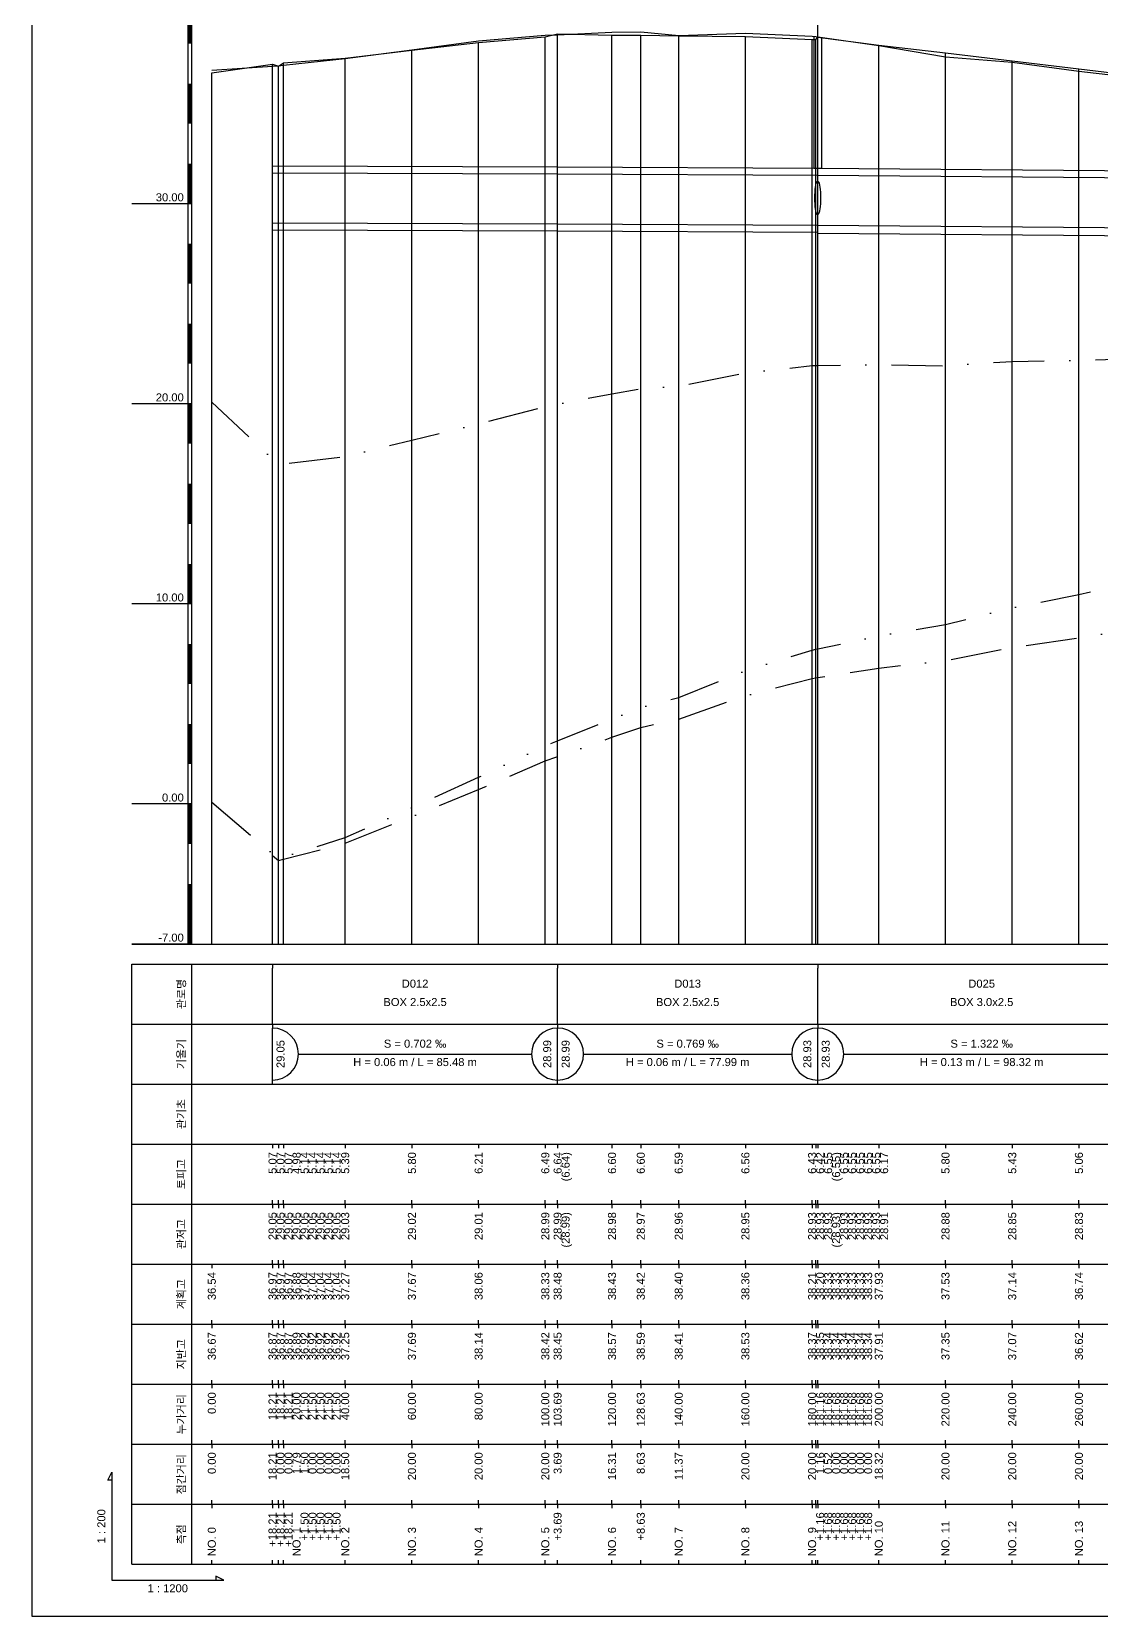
# Model space of a CAD drawing. Header units: millimetres. Extents: x -105495 to 3444, y -108190 to 2013.
# Drawn here: x 2603 to 2870.3, y -25760 to -25364 of the extents above; entities that cross this region are included whole.
import ezdxf
from ezdxf.enums import TextEntityAlignment as Align

# ---------------------------------------------------------------- set-up
doc = ezdxf.new("R2010")
doc.units = ezdxf.units.MM
for name, pattern in [('BORDER', [44.45, 12.7, -6.35, 12.7, -6.35, 0, -6.35]), ('DASHDOT', [25.4, 12.7, -6.35, 0, -6.35]), ('DIVIDE', [31.75, 12.7, -6.35, 0, -6.35, 0, -6.35])]:
    doc.linetypes.add(name, pattern=pattern)
for name, color, linetype in [('KZ_종단_계획선', 1, 'Continuous'), ('KZ_종단_관로', 4, 'Continuous'), ('KZ_종단_깃발', 7, 'Continuous'), ('KZ_종단_도각', 7, 'Continuous'), ('KZ_종단_맨홀', 4, 'Continuous'), ('KZ_종단_수직선', 7, 'Continuous'), ('KZ_종단_암선1', 56, 'DASHDOT'), ('KZ_종단_암선2', 4, 'DIVIDE'), ('KZ_종단_암선3', 6, 'BORDER'), ('KZ_종단_원형관', 4, 'Continuous'), ('KZ_종단_지반선', 3, 'Continuous'), ('KZ_종단_테이블문자', 7, 'Continuous'), ('KZ_종단_테이블선', 7, 'Continuous'), ('KZ_종단_폴대', 7, 'Continuous')]:
    doc.layers.add(name, color=color, linetype=linetype)
doc.styles.get("Standard").update_dxf_attribs({"font": 'arial.ttf'})

msp = doc.modelspace()

# ---------------------------------------------------------------- linework, layer by layer
at = {"layer": 'KZ_종단_계획선'}
msp.add_lwpolyline([(2648, -25374.28), (2663.18, -25372.14), (2663.18, -25372.14), (2663.18, -25372.14), (2664.67, -25372.62), (2665.91, -25371.81), (2665.91, -25371.81), (2665.91, -25371.81), (2665.91, -25371.81), (2665.91, -25371.81), (2681.33, -25370.63), (2698, -25368.64), (2714.67, -25366.68), (2731.33, -25365.34), (2734.41, -25364.59), (2748, -25364.86), (2755.19, -25364.91), (2764.67, -25365.01), (2781.33, -25365.21), (2798, -25365.93), (2798.97, -25365.99), (2799.4, -25365.37), (2799.4, -25365.37), (2799.4, -25365.37), (2799.4, -25365.37), (2799.4, -25365.37), (2799.4, -25365.37), (2814.67, -25367.37), (2831.33, -25369.33), (2848, -25371.31), (2864.67, -25373.3), (2881.33, -25375.28)], dxfattribs=at)
at = {"layer": 'KZ_종단_관로'}
for points in [[(2663.18, -25397.5), (2734.41, -25397.8)], [(2734.41, -25397.8), (2799.4, -25398.1)], [(2799.4, -25398.1), (2881.33, -25398.75)], [(2663.18, -25399.25), (2734.41, -25399.55)], [(2734.41, -25399.55), (2799.4, -25399.85)], [(2799.4, -25399.85), (2881.33, -25400.5)], [(2663.18, -25411.75), (2734.41, -25412.05)], [(2663.18, -25413.5), (2734.41, -25413.8)], [(2734.41, -25412.05), (2799.4, -25412.35)], [(2734.41, -25413.8), (2799.4, -25414.1)], [(2799.4, -25412.35), (2881.33, -25413)], [(2799.4, -25414.35), (2881.33, -25415)]]:
    msp.add_lwpolyline(points, dxfattribs=at)
at = {"layer": 'KZ_종단_깃발'}
msp.add_line((2799.4, -25592), (2799.4, -25324.03), dxfattribs=at)
at = {"layer": 'KZ_종단_도각'}
msp.add_lwpolyline([(2603, -25760), (3444, -25760), (3444, -25166), (2603, -25166)], close=True, dxfattribs=at)
at = {"layer": 'KZ_종단_맨홀'}
msp.add_lwpolyline([(2798.4, -25365.37), (2798.4, -25398.1), (2800.4, -25398.1), (2800.4, -25365.37)], dxfattribs=at)
at = {"layer": 'KZ_종단_수직선'}
for p, q in [((2714.67, -25592), (2714.67, -25366.68)), ((2731.33, -25592), (2731.33, -25365.34)), ((2734.41, -25592), (2734.41, -25364.59)), ((2748, -25592), (2748, -25364.86)), ((2755.19, -25592), (2755.19, -25364.91)), ((2764.67, -25592), (2764.67, -25365.01)), ((2781.33, -25592), (2781.33, -25365.21)), ((2798, -25592), (2798, -25365.93)), ((2798.97, -25592), (2798.97, -25365.99)), ((2799.4, -25592), (2799.4, -25365.37)), ((2799.4, -25592), (2799.4, -25365.37)), ((2799.4, -25592), (2799.4, -25365.37)), ((2799.4, -25592), (2799.4, -25365.37)), ((2799.4, -25592), (2799.4, -25365.37)), ((2799.4, -25592), (2799.4, -25365.37)), ((2681.33, -25592), (2681.33, -25370.63)), ((2698, -25592), (2698, -25368.64)), ((2814.67, -25592), (2814.67, -25367.37)), ((2831.33, -25592), (2831.33, -25369.33)), ((2648, -25592), (2648, -25374.28)), ((2663.17, -25592), (2663.17, -25372.14)), ((2663.17, -25592), (2663.17, -25372.14)), ((2663.17, -25592), (2663.17, -25372.14)), ((2664.67, -25592), (2664.67, -25372.62)), ((2665.92, -25592), (2665.92, -25371.81)), ((2665.92, -25592), (2665.92, -25371.81)), ((2665.92, -25592), (2665.92, -25371.81)), ((2665.92, -25592), (2665.92, -25371.81)), ((2665.92, -25592), (2665.92, -25371.81)), ((2848, -25592), (2848, -25371.31)), ((2864.67, -25592), (2864.67, -25373.3))]:
    msp.add_line(p, q, dxfattribs=at)
at = {"layer": 'KZ_종단_암선1', "flags": 128}
msp.add_lwpolyline([(2648, -25456.59), (2663.17, -25470.75), (2663.17, -25470.75), (2663.17, -25470.75), (2664.67, -25472.13), (2665.92, -25471.99), (2665.92, -25471.99), (2665.92, -25471.99), (2665.92, -25471.99), (2665.92, -25471.99), (2681.33, -25470.17), (2698, -25466.11), (2714.67, -25462.01), (2731.33, -25457.67), (2734.41, -25457.08), (2748, -25454.48), (2755.19, -25453.19), (2764.67, -25452.57), (2781.33, -25449.31), (2798, -25447.47), (2798.97, -25447.43), (2799.4, -25447.42), (2799.4, -25447.42), (2799.4, -25447.42), (2799.4, -25447.42), (2799.4, -25447.42), (2799.4, -25447.42), (2814.67, -25447.21), (2831.33, -25447.51), (2848, -25446.4), (2864.67, -25446.14), (2881.33, -25445.56), (2898, -25444.27), (2914.67, -25442.99), (2931.33, -25441.65), (2948, -25440.57), (2964.67, -25439.68), (2981.33, -25438.67), (2998, -25438.2), (3014.67, -25437.47), (3031.33, -25436.61), (3048, -25436.38), (3064.67, -25437.27), (3066.33, -25437.7), (3081.33, -25441.59), (3083, -25442.02), (3098, -25445.92), (3100.14, -25446.49), (3100.14, -25446.49), (3100.14, -25446.49), (3100.14, -25446.49), (3100.14, -25446.49), (3100.32, -25446.54), (3108.47, -25448.68), (3114.67, -25450.3), (3131.33, -25454.86), (3148, -25458.64), (3164.67, -25461.97), (3181.33, -25464.4), (3198, -25465.77), (3214.67, -25465.92), (3223.41, -25465.93), (3223.55, -25465.93), (3231.33, -25465.96), (3248, -25466.07), (3264.67, -25466.13), (3271.69, -25466.42), (3281.33, -25466.82), (3298, -25468.26), (3314.67, -25465.62), (3331.33, -25466.67), (3348, -25466.59), (3364.67, -25463.71), (3369.28, -25463.08), (3381.33, -25461.46), (3398, -25461.58)], dxfattribs=at)
at = {"layer": 'KZ_종단_암선2', "flags": 128}
msp.add_lwpolyline([(2648, -25556.59), (2663.17, -25569.42), (2663.17, -25569.42), (2663.17, -25569.42), (2664.67, -25570.67), (2665.92, -25570.28), (2665.92, -25570.28), (2665.92, -25570.28), (2665.92, -25570.28), (2665.92, -25570.28), (2681.33, -25565.42), (2698, -25557.9), (2714.67, -25550.34), (2731.33, -25542.44), (2734.41, -25541.2), (2748, -25535.75), (2755.19, -25532.95), (2764.67, -25530.36), (2781.33, -25523.7), (2798, -25518.54), (2798.97, -25518.3), (2799.4, -25518.21), (2799.4, -25518.21), (2799.4, -25518.21), (2799.4, -25518.21), (2799.4, -25518.21), (2799.4, -25518.21), (2814.67, -25515.03), (2831.33, -25512.19), (2848, -25507.99), (2864.67, -25504.63), (2881.33, -25500.96), (2898, -25496.57), (2914.67, -25491.97), (2931.33, -25486.96), (2948, -25481.95), (2964.67, -25476.93), (2981.33, -25471.68), (2998, -25466.96), (3014.67, -25461.99), (3031.33, -25456.88), (3048, -25452.4), (3064.67, -25449.58), (3066.33, -25449.92), (3081.33, -25452.99), (3083, -25453.33), (3098, -25456.41), (3100.14, -25456.86), (3100.14, -25456.86), (3100.14, -25456.86), (3100.14, -25456.86), (3100.14, -25456.86), (3100.32, -25456.9), (3108.47, -25458.59), (3114.67, -25459.88), (3131.33, -25463.53), (3148, -25466.4), (3164.67, -25468.82), (3181.33, -25470.34), (3198, -25470.81), (3214.67, -25470.04), (3223.41, -25469.57), (3223.55, -25469.57), (3231.33, -25469.17), (3248, -25468.38), (3264.67, -25467.53), (3271.69, -25467.43), (3281.33, -25467.31)], dxfattribs=at)
at = {"layer": 'KZ_종단_암선3', "flags": 128}
msp.add_lwpolyline([(2663.17, -25569.86), (2663.17, -25569.86), (2663.17, -25569.86), (2664.67, -25571.13), (2665.92, -25570.81), (2665.92, -25570.81), (2665.92, -25570.81), (2665.92, -25570.81), (2665.92, -25570.81), (2681.33, -25566.82), (2698, -25560.12), (2714.67, -25553.39), (2731.33, -25546.25), (2734.41, -25545.16), (2748, -25540.35), (2755.19, -25537.89), (2764.67, -25535.77), (2781.33, -25529.94), (2798, -25525.66), (2798.97, -25525.47), (2799.4, -25525.4), (2799.4, -25525.4), (2799.4, -25525.4), (2799.4, -25525.4), (2799.4, -25525.4), (2799.4, -25525.4), (2814.67, -25523.05), (2831.33, -25521.14), (2848, -25517.9), (2864.67, -25515.5), (2881.33, -25512.78), (2898, -25509.35), (2914.67, -25505.61), (2931.33, -25501.32), (2948, -25496.85), (2964.67, -25492.17), (2981.33, -25487.12), (2998, -25482.57), (3014.67, -25477.77), (3031.33, -25472.84), (3048, -25468.54), (3064.67, -25465.67), (3066.33, -25465.9), (3081.33, -25467.89), (3083, -25468.12), (3098, -25470.13), (3100.14, -25470.43), (3100.14, -25470.43), (3100.14, -25470.43), (3100.14, -25470.43), (3100.14, -25470.43), (3100.32, -25470.45), (3108.47, -25471.56), (3114.67, -25472.41), (3131.33, -25474.87), (3148, -25476.55), (3164.67, -25477.78), (3181.33, -25478.11), (3198, -25477.39), (3214.67, -25475.43), (3223.41, -25474.34), (3223.55, -25474.32), (3231.33, -25473.37), (3248, -25471.39), (3264.67, -25469.35), (3271.69, -25468.75), (3281.33, -25467.94)], dxfattribs=at)
at = {"layer": 'KZ_종단_원형관'}
for p, q in [((2798.95, -25402.33), (2799.05, -25401.91)), ((2799.05, -25401.91), (2799.16, -25401.6)), ((2799.16, -25401.6), (2799.28, -25401.4)), ((2799.28, -25401.4), (2799.4, -25401.34)), ((2799.4, -25401.34), (2799.52, -25401.4)), ((2799.52, -25401.4), (2799.64, -25401.6)), ((2799.64, -25401.6), (2799.75, -25401.91)), ((2799.75, -25401.91), (2799.85, -25402.33)), ((2798.7, -25405.57), (2798.71, -25404.84)), ((2798.71, -25406.3), (2798.7, -25405.57)), ((2798.71, -25404.84), (2798.74, -25404.12)), ((2798.74, -25404.12), (2798.79, -25403.45)), ((2798.79, -25403.45), (2798.86, -25402.85)), ((2798.86, -25402.85), (2798.95, -25402.33)), ((2799.85, -25402.33), (2799.94, -25402.85)), ((2799.94, -25402.85), (2800.01, -25403.45)), ((2800.01, -25403.45), (2800.06, -25404.12)), ((2800.06, -25404.12), (2800.09, -25404.84)), ((2800.09, -25404.84), (2800.11, -25405.57)), ((2800.11, -25405.57), (2800.09, -25406.3)), ((2798.74, -25407.02), (2798.71, -25406.3)), ((2798.79, -25407.68), (2798.74, -25407.02)), ((2798.86, -25408.29), (2798.79, -25407.68)), ((2798.95, -25408.81), (2798.86, -25408.29)), ((2799.05, -25409.23), (2798.95, -25408.81)), ((2799.16, -25409.54), (2799.05, -25409.23)), ((2799.28, -25409.74), (2799.16, -25409.54)), ((2799.4, -25409.8), (2799.28, -25409.74)), ((2799.52, -25409.74), (2799.4, -25409.8)), ((2799.64, -25409.54), (2799.52, -25409.74)), ((2799.75, -25409.23), (2799.64, -25409.54)), ((2799.85, -25408.81), (2799.75, -25409.23)), ((2799.94, -25408.29), (2799.85, -25408.81)), ((2800.01, -25407.68), (2799.94, -25408.29)), ((2800.06, -25407.02), (2800.01, -25407.68)), ((2800.09, -25406.3), (2800.06, -25407.02))]:
    msp.add_line(p, q, dxfattribs=at)
at = {"layer": 'KZ_종단_지반선', "flags": 128}
msp.add_lwpolyline([(2648, -25373.63), (2663.17, -25372.64), (2663.17, -25372.64), (2663.17, -25372.64), (2664.67, -25372.54), (2665.92, -25372.41), (2665.92, -25372.41), (2665.92, -25372.41), (2665.92, -25372.41), (2665.92, -25372.41), (2681.33, -25370.73), (2698, -25368.56), (2714.67, -25366.29), (2731.33, -25364.92), (2734.41, -25364.77), (2748, -25364.15), (2755.19, -25364.03), (2764.67, -25364.94), (2781.33, -25364.35), (2798, -25365.14), (2798.97, -25365.24), (2799.4, -25365.3), (2799.4, -25365.3), (2799.4, -25365.3), (2799.4, -25365.3), (2799.4, -25365.3), (2799.4, -25365.3), (2814.67, -25367.45), (2831.33, -25370.27), (2848, -25371.65), (2864.67, -25373.88), (2881.33, -25375.79)], dxfattribs=at)
at = {"layer": 'KZ_종단_테이블문자'}
for p, q in [((2663.17, -25597), (2663.17, -25598)), ((2663.17, -25611), (2663.17, -25598)), ((2734.41, -25597), (2734.41, -25598)), ((2734.41, -25597), (2734.41, -25598)), ((2734.41, -25611), (2734.41, -25598)), ((2734.41, -25611), (2734.41, -25598)), ((2799.4, -25597), (2799.4, -25598)), ((2799.4, -25597), (2799.4, -25598)), ((2799.4, -25611), (2799.4, -25598)), ((2799.4, -25611), (2799.4, -25598)), ((2663.17, -25612), (2663.17, -25611)), ((2663.17, -25612), (2663.17, -25613)), ((2734.41, -25612), (2734.41, -25611)), ((2734.41, -25612), (2734.41, -25611)), ((2734.41, -25612), (2734.41, -25613)), ((2734.41, -25612), (2734.41, -25613)), ((2799.4, -25612), (2799.4, -25611)), ((2799.4, -25612), (2799.4, -25611)), ((2799.4, -25612), (2799.4, -25613)), ((2799.4, -25612), (2799.4, -25613)), ((2663.17, -25626), (2663.17, -25613)), ((2734.41, -25626), (2734.41, -25613)), ((2734.41, -25626), (2734.41, -25613)), ((2799.4, -25626), (2799.4, -25613)), ((2799.4, -25626), (2799.4, -25613)), ((2669.59, -25619.5), (2727.99, -25619.5)), ((2740.82, -25619.5), (2792.98, -25619.5)), ((2805.82, -25619.5), (2874.92, -25619.5)), ((2663.17, -25627), (2663.17, -25626)), ((2734.41, -25627), (2734.41, -25626)), ((2734.41, -25627), (2734.41, -25626)), ((2799.4, -25627), (2799.4, -25626)), ((2799.4, -25627), (2799.4, -25626))]:
    msp.add_line(p, q, dxfattribs=at)
for centre, start, end in [((2663.17, -25619.5), 270, 90), ((2734.41, -25619.5), 90, 270), ((2734.41, -25619.5), 270, 90), ((2799.4, -25619.5), 90, 270), ((2799.4, -25619.5), 270, 90)]:
    msp.add_arc(centre, 6.5, start, end, dxfattribs=at)
at = {"layer": 'KZ_종단_테이블선'}
for p, q in [((2628, -25592), (3403, -25592)), ((2628, -25612), (2628, -25597)), ((2628, -25597), (3403, -25597)), ((2643, -25612), (2643, -25597)), ((2628, -25627), (2628, -25612)), ((2628, -25612), (3403, -25612)), ((2643, -25627), (2643, -25612)), ((2628, -25642), (2628, -25627)), ((2628, -25627), (3403, -25627)), ((2643, -25642), (2643, -25627)), ((2628, -25657), (2628, -25642)), ((2628, -25642), (3403, -25642)), ((2643, -25657), (2643, -25642)), ((2663.18, -25642), (2663.18, -25643)), ((2663.18, -25642), (2663.18, -25643)), ((2663.18, -25642), (2663.18, -25643)), ((2664.67, -25642), (2664.67, -25643)), ((2665.91, -25642), (2665.91, -25643)), ((2665.91, -25642), (2665.91, -25643)), ((2665.91, -25642), (2665.91, -25643)), ((2665.91, -25642), (2665.91, -25643)), ((2665.91, -25642), (2665.91, -25643)), ((2681.33, -25642), (2681.33, -25643)), ((2698, -25642), (2698, -25643)), ((2714.67, -25642), (2714.67, -25643)), ((2731.33, -25642), (2731.33, -25643)), ((2734.41, -25642), (2734.41, -25643)), ((2748, -25642), (2748, -25643)), ((2755.19, -25642), (2755.19, -25643)), ((2764.67, -25642), (2764.67, -25643)), ((2781.33, -25642), (2781.33, -25643)), ((2798, -25642), (2798, -25643)), ((2798.97, -25642), (2798.97, -25643)), ((2799.4, -25642), (2799.4, -25643)), ((2799.4, -25642), (2799.4, -25643)), ((2799.4, -25642), (2799.4, -25643)), ((2799.4, -25642), (2799.4, -25643)), ((2799.4, -25642), (2799.4, -25643)), ((2799.4, -25642), (2799.4, -25643)), ((2814.67, -25642), (2814.67, -25643)), ((2831.33, -25642), (2831.33, -25643)), ((2848, -25642), (2848, -25643)), ((2864.67, -25642), (2864.67, -25643)), ((2628, -25672), (2628, -25657)), ((2628, -25657), (3403, -25657)), ((2643, -25672), (2643, -25657)), ((2663.18, -25657), (2663.18, -25656)), ((2663.18, -25657), (2663.18, -25656)), ((2663.18, -25657), (2663.18, -25656)), ((2663.18, -25657), (2663.18, -25658)), ((2663.18, -25657), (2663.18, -25658)), ((2663.18, -25657), (2663.18, -25658)), ((2664.67, -25657), (2664.67, -25656)), ((2664.67, -25657), (2664.67, -25658)), ((2665.91, -25657), (2665.91, -25656)), ((2665.91, -25657), (2665.91, -25656)), ((2665.91, -25657), (2665.91, -25656)), ((2665.91, -25657), (2665.91, -25656)), ((2665.91, -25657), (2665.91, -25656)), ((2665.91, -25657), (2665.91, -25658)), ((2665.91, -25657), (2665.91, -25658)), ((2665.91, -25657), (2665.91, -25658)), ((2665.91, -25657), (2665.91, -25658)), ((2665.91, -25657), (2665.91, -25658)), ((2681.33, -25657), (2681.33, -25656)), ((2681.33, -25657), (2681.33, -25658)), ((2698, -25657), (2698, -25656)), ((2698, -25657), (2698, -25658)), ((2714.67, -25657), (2714.67, -25656)), ((2714.67, -25657), (2714.67, -25658)), ((2731.33, -25657), (2731.33, -25656)), ((2731.33, -25657), (2731.33, -25658)), ((2734.41, -25657), (2734.41, -25656)), ((2734.41, -25657), (2734.41, -25658)), ((2748, -25657), (2748, -25656)), ((2748, -25657), (2748, -25658)), ((2755.19, -25657), (2755.19, -25656)), ((2755.19, -25657), (2755.19, -25658)), ((2764.67, -25657), (2764.67, -25656)), ((2764.67, -25657), (2764.67, -25658)), ((2781.33, -25657), (2781.33, -25656)), ((2781.33, -25657), (2781.33, -25658)), ((2798, -25657), (2798, -25656)), ((2798, -25657), (2798, -25658)), ((2798.97, -25657), (2798.97, -25656)), ((2798.97, -25657), (2798.97, -25658)), ((2799.4, -25657), (2799.4, -25656)), ((2799.4, -25657), (2799.4, -25656)), ((2799.4, -25657), (2799.4, -25656)), ((2799.4, -25657), (2799.4, -25656)), ((2799.4, -25657), (2799.4, -25656)), ((2799.4, -25657), (2799.4, -25656)), ((2799.4, -25657), (2799.4, -25658)), ((2799.4, -25657), (2799.4, -25658)), ((2799.4, -25657), (2799.4, -25658)), ((2799.4, -25657), (2799.4, -25658)), ((2799.4, -25657), (2799.4, -25658)), ((2799.4, -25657), (2799.4, -25658)), ((2814.67, -25657), (2814.67, -25656)), ((2814.67, -25657), (2814.67, -25658)), ((2831.33, -25657), (2831.33, -25656)), ((2831.33, -25657), (2831.33, -25658)), ((2848, -25657), (2848, -25656)), ((2848, -25657), (2848, -25658)), ((2864.67, -25657), (2864.67, -25656)), ((2864.67, -25657), (2864.67, -25658)), ((2663.18, -25672), (2663.18, -25671)), ((2663.18, -25672), (2663.18, -25671)), ((2663.18, -25672), (2663.18, -25671)), ((2664.67, -25672), (2664.67, -25671)), ((2665.91, -25672), (2665.91, -25671)), ((2665.91, -25672), (2665.91, -25671)), ((2665.91, -25672), (2665.91, -25671)), ((2665.91, -25672), (2665.91, -25671)), ((2665.91, -25672), (2665.91, -25671)), ((2681.33, -25672), (2681.33, -25671)), ((2698, -25672), (2698, -25671)), ((2714.67, -25672), (2714.67, -25671)), ((2731.33, -25672), (2731.33, -25671)), ((2734.41, -25672), (2734.41, -25671)), ((2748, -25672), (2748, -25671)), ((2755.19, -25672), (2755.19, -25671)), ((2764.67, -25672), (2764.67, -25671)), ((2781.33, -25672), (2781.33, -25671)), ((2798, -25672), (2798, -25671)), ((2798.97, -25672), (2798.97, -25671)), ((2799.4, -25672), (2799.4, -25671)), ((2799.4, -25672), (2799.4, -25671)), ((2799.4, -25672), (2799.4, -25671)), ((2799.4, -25672), (2799.4, -25671)), ((2799.4, -25672), (2799.4, -25671)), ((2799.4, -25672), (2799.4, -25671)), ((2814.67, -25672), (2814.67, -25671)), ((2831.33, -25672), (2831.33, -25671)), ((2848, -25672), (2848, -25671)), ((2864.67, -25672), (2864.67, -25671)), ((2628, -25687), (2628, -25672)), ((2628, -25672), (3403, -25672)), ((2643, -25687), (2643, -25672)), ((2648, -25672), (2648, -25673)), ((2663.17, -25672), (2663.17, -25673)), ((2663.17, -25672), (2663.17, -25673)), ((2663.17, -25672), (2663.17, -25673)), ((2664.67, -25672), (2664.67, -25673)), ((2665.92, -25672), (2665.92, -25673)), ((2665.92, -25672), (2665.92, -25673)), ((2665.92, -25672), (2665.92, -25673)), ((2665.92, -25672), (2665.92, -25673)), ((2665.92, -25672), (2665.92, -25673)), ((2681.33, -25672), (2681.33, -25673)), ((2698, -25672), (2698, -25673)), ((2714.67, -25672), (2714.67, -25673)), ((2731.33, -25672), (2731.33, -25673)), ((2734.41, -25672), (2734.41, -25673)), ((2748, -25672), (2748, -25673)), ((2755.19, -25672), (2755.19, -25673)), ((2764.67, -25672), (2764.67, -25673)), ((2781.33, -25672), (2781.33, -25673)), ((2798, -25672), (2798, -25673)), ((2798.97, -25672), (2798.97, -25673)), ((2799.4, -25672), (2799.4, -25673)), ((2799.4, -25672), (2799.4, -25673)), ((2799.4, -25672), (2799.4, -25673)), ((2799.4, -25672), (2799.4, -25673)), ((2799.4, -25672), (2799.4, -25673)), ((2799.4, -25672), (2799.4, -25673)), ((2814.67, -25672), (2814.67, -25673)), ((2831.33, -25672), (2831.33, -25673)), ((2848, -25672), (2848, -25673)), ((2864.67, -25672), (2864.67, -25673)), ((2628, -25702), (2628, -25687)), ((2628, -25687), (3403, -25687)), ((2643, -25702), (2643, -25687)), ((2648, -25687), (2648, -25686)), ((2648, -25687), (2648, -25688)), ((2663.17, -25687), (2663.17, -25686)), ((2663.17, -25687), (2663.17, -25686)), ((2663.17, -25687), (2663.17, -25686)), ((2663.17, -25687), (2663.17, -25688)), ((2663.17, -25687), (2663.17, -25688)), ((2663.17, -25687), (2663.17, -25688)), ((2664.67, -25687), (2664.67, -25686)), ((2664.67, -25687), (2664.67, -25688)), ((2665.92, -25687), (2665.92, -25686)), ((2665.92, -25687), (2665.92, -25686)), ((2665.92, -25687), (2665.92, -25686)), ((2665.92, -25687), (2665.92, -25686)), ((2665.92, -25687), (2665.92, -25686)), ((2665.92, -25687), (2665.92, -25688)), ((2665.92, -25687), (2665.92, -25688)), ((2665.92, -25687), (2665.92, -25688)), ((2665.92, -25687), (2665.92, -25688)), ((2665.92, -25687), (2665.92, -25688)), ((2681.33, -25687), (2681.33, -25686)), ((2681.33, -25687), (2681.33, -25688)), ((2698, -25687), (2698, -25686)), ((2698, -25687), (2698, -25688)), ((2714.67, -25687), (2714.67, -25686)), ((2714.67, -25687), (2714.67, -25688)), ((2731.33, -25687), (2731.33, -25686)), ((2731.33, -25687), (2731.33, -25688)), ((2734.41, -25687), (2734.41, -25686)), ((2734.41, -25687), (2734.41, -25688)), ((2748, -25687), (2748, -25686)), ((2748, -25687), (2748, -25688)), ((2755.19, -25687), (2755.19, -25686)), ((2755.19, -25687), (2755.19, -25688)), ((2764.67, -25687), (2764.67, -25686)), ((2764.67, -25687), (2764.67, -25688)), ((2781.33, -25687), (2781.33, -25686)), ((2781.33, -25687), (2781.33, -25688)), ((2798, -25687), (2798, -25686)), ((2798, -25687), (2798, -25688)), ((2798.97, -25687), (2798.97, -25686)), ((2798.97, -25687), (2798.97, -25688)), ((2799.4, -25687), (2799.4, -25686)), ((2799.4, -25687), (2799.4, -25686)), ((2799.4, -25687), (2799.4, -25686)), ((2799.4, -25687), (2799.4, -25686)), ((2799.4, -25687), (2799.4, -25686)), ((2799.4, -25687), (2799.4, -25686)), ((2799.4, -25687), (2799.4, -25688)), ((2799.4, -25687), (2799.4, -25688)), ((2799.4, -25687), (2799.4, -25688)), ((2799.4, -25687), (2799.4, -25688)), ((2799.4, -25687), (2799.4, -25688)), ((2799.4, -25687), (2799.4, -25688)), ((2814.67, -25687), (2814.67, -25686)), ((2814.67, -25687), (2814.67, -25688)), ((2831.33, -25687), (2831.33, -25686)), ((2831.33, -25687), (2831.33, -25688)), ((2848, -25687), (2848, -25686)), ((2848, -25687), (2848, -25688)), ((2864.67, -25687), (2864.67, -25686)), ((2864.67, -25687), (2864.67, -25688)), ((2628, -25717), (2628, -25702)), ((2628, -25702), (3403, -25702)), ((2643, -25717), (2643, -25702)), ((2648, -25702), (2648, -25701)), ((2648, -25702), (2648, -25703)), ((2663.17, -25702), (2663.17, -25701)), ((2663.17, -25702), (2663.17, -25701)), ((2663.17, -25702), (2663.17, -25701)), ((2663.17, -25702), (2663.17, -25703)), ((2663.17, -25702), (2663.17, -25703)), ((2663.17, -25702), (2663.17, -25703)), ((2664.67, -25702), (2664.67, -25701)), ((2664.67, -25702), (2664.67, -25703)), ((2665.92, -25702), (2665.92, -25701)), ((2665.92, -25702), (2665.92, -25701)), ((2665.92, -25702), (2665.92, -25701)), ((2665.92, -25702), (2665.92, -25701)), ((2665.92, -25702), (2665.92, -25701)), ((2665.92, -25702), (2665.92, -25703)), ((2665.92, -25702), (2665.92, -25703)), ((2665.92, -25702), (2665.92, -25703)), ((2665.92, -25702), (2665.92, -25703)), ((2665.92, -25702), (2665.92, -25703)), ((2681.33, -25702), (2681.33, -25701)), ((2681.33, -25702), (2681.33, -25703)), ((2698, -25702), (2698, -25701)), ((2698, -25702), (2698, -25703)), ((2714.67, -25702), (2714.67, -25701)), ((2714.67, -25702), (2714.67, -25703)), ((2731.33, -25702), (2731.33, -25701)), ((2731.33, -25702), (2731.33, -25703)), ((2734.41, -25702), (2734.41, -25701)), ((2734.41, -25702), (2734.41, -25703)), ((2748, -25702), (2748, -25701)), ((2748, -25702), (2748, -25703)), ((2755.19, -25702), (2755.19, -25701)), ((2755.19, -25702), (2755.19, -25703)), ((2764.67, -25702), (2764.67, -25701)), ((2764.67, -25702), (2764.67, -25703)), ((2781.33, -25702), (2781.33, -25701)), ((2781.33, -25702), (2781.33, -25703)), ((2798, -25702), (2798, -25701)), ((2798, -25702), (2798, -25703)), ((2798.97, -25702), (2798.97, -25701)), ((2798.97, -25702), (2798.97, -25703)), ((2799.4, -25702), (2799.4, -25701)), ((2799.4, -25702), (2799.4, -25701)), ((2799.4, -25702), (2799.4, -25701)), ((2799.4, -25702), (2799.4, -25701)), ((2799.4, -25702), (2799.4, -25701)), ((2799.4, -25702), (2799.4, -25701)), ((2799.4, -25702), (2799.4, -25703)), ((2799.4, -25702), (2799.4, -25703)), ((2799.4, -25702), (2799.4, -25703)), ((2799.4, -25702), (2799.4, -25703)), ((2799.4, -25702), (2799.4, -25703)), ((2799.4, -25702), (2799.4, -25703)), ((2814.67, -25702), (2814.67, -25701)), ((2814.67, -25702), (2814.67, -25703)), ((2831.33, -25702), (2831.33, -25701)), ((2831.33, -25702), (2831.33, -25703)), ((2848, -25702), (2848, -25701)), ((2848, -25702), (2848, -25703)), ((2864.67, -25702), (2864.67, -25701)), ((2864.67, -25702), (2864.67, -25703)), ((2628, -25732), (2628, -25717)), ((2628, -25717), (3403, -25717)), ((2643, -25732), (2643, -25717)), ((2648, -25717), (2648, -25716)), ((2648, -25717), (2648, -25718)), ((2663.17, -25717), (2663.17, -25716)), ((2663.17, -25717), (2663.17, -25716)), ((2663.17, -25717), (2663.17, -25716)), ((2663.17, -25717), (2663.17, -25718)), ((2663.17, -25717), (2663.17, -25718)), ((2663.17, -25717), (2663.17, -25718)), ((2664.67, -25717), (2664.67, -25716)), ((2664.67, -25717), (2664.67, -25718)), ((2665.92, -25717), (2665.92, -25716)), ((2665.92, -25717), (2665.92, -25716)), ((2665.92, -25717), (2665.92, -25716)), ((2665.92, -25717), (2665.92, -25716)), ((2665.92, -25717), (2665.92, -25716)), ((2665.92, -25717), (2665.92, -25718)), ((2665.92, -25717), (2665.92, -25718)), ((2665.92, -25717), (2665.92, -25718)), ((2665.92, -25717), (2665.92, -25718)), ((2665.92, -25717), (2665.92, -25718)), ((2681.33, -25717), (2681.33, -25716)), ((2681.33, -25717), (2681.33, -25718)), ((2698, -25717), (2698, -25716)), ((2698, -25717), (2698, -25718)), ((2714.67, -25717), (2714.67, -25716)), ((2714.67, -25717), (2714.67, -25718)), ((2731.33, -25717), (2731.33, -25716)), ((2731.33, -25717), (2731.33, -25718)), ((2734.41, -25717), (2734.41, -25716)), ((2734.41, -25717), (2734.41, -25718)), ((2748, -25717), (2748, -25716)), ((2748, -25717), (2748, -25718)), ((2755.19, -25717), (2755.19, -25716)), ((2755.19, -25717), (2755.19, -25718)), ((2764.67, -25717), (2764.67, -25716)), ((2764.67, -25717), (2764.67, -25718)), ((2781.33, -25717), (2781.33, -25716)), ((2781.33, -25717), (2781.33, -25718)), ((2798, -25717), (2798, -25716)), ((2798, -25717), (2798, -25718)), ((2798.97, -25717), (2798.97, -25716)), ((2798.97, -25717), (2798.97, -25718)), ((2799.4, -25717), (2799.4, -25716)), ((2799.4, -25717), (2799.4, -25716)), ((2799.4, -25717), (2799.4, -25716)), ((2799.4, -25717), (2799.4, -25716)), ((2799.4, -25717), (2799.4, -25716)), ((2799.4, -25717), (2799.4, -25716)), ((2799.4, -25717), (2799.4, -25718)), ((2799.4, -25717), (2799.4, -25718)), ((2799.4, -25717), (2799.4, -25718)), ((2799.4, -25717), (2799.4, -25718)), ((2799.4, -25717), (2799.4, -25718)), ((2799.4, -25717), (2799.4, -25718)), ((2814.67, -25717), (2814.67, -25716)), ((2814.67, -25717), (2814.67, -25718)), ((2831.33, -25717), (2831.33, -25716)), ((2831.33, -25717), (2831.33, -25718)), ((2848, -25717), (2848, -25716)), ((2848, -25717), (2848, -25718)), ((2864.67, -25717), (2864.67, -25716)), ((2864.67, -25717), (2864.67, -25718)), ((2628, -25747), (2628, -25732)), ((2628, -25732), (3403, -25732)), ((2643, -25747), (2643, -25732)), ((2648, -25732), (2648, -25731)), ((2648, -25732), (2648, -25733)), ((2663.17, -25732), (2663.17, -25731)), ((2663.17, -25732), (2663.17, -25731)), ((2663.17, -25732), (2663.17, -25731)), ((2663.17, -25732), (2663.17, -25733)), ((2663.17, -25732), (2663.17, -25733)), ((2663.17, -25732), (2663.17, -25733)), ((2664.67, -25732), (2664.67, -25731)), ((2664.67, -25732), (2664.67, -25733)), ((2665.92, -25732), (2665.92, -25731)), ((2665.92, -25732), (2665.92, -25731)), ((2665.92, -25732), (2665.92, -25731)), ((2665.92, -25732), (2665.92, -25731)), ((2665.92, -25732), (2665.92, -25731)), ((2665.92, -25732), (2665.92, -25733)), ((2665.92, -25732), (2665.92, -25733)), ((2665.92, -25732), (2665.92, -25733)), ((2665.92, -25732), (2665.92, -25733)), ((2665.92, -25732), (2665.92, -25733)), ((2681.33, -25732), (2681.33, -25731)), ((2681.33, -25732), (2681.33, -25733)), ((2698, -25732), (2698, -25731)), ((2698, -25732), (2698, -25733)), ((2714.67, -25732), (2714.67, -25731)), ((2714.67, -25732), (2714.67, -25733)), ((2731.33, -25732), (2731.33, -25731)), ((2731.33, -25732), (2731.33, -25733)), ((2734.41, -25732), (2734.41, -25731)), ((2734.41, -25732), (2734.41, -25733)), ((2748, -25732), (2748, -25731)), ((2748, -25732), (2748, -25733)), ((2755.19, -25732), (2755.19, -25731)), ((2755.19, -25732), (2755.19, -25733)), ((2764.67, -25732), (2764.67, -25731)), ((2764.67, -25732), (2764.67, -25733)), ((2781.33, -25732), (2781.33, -25731)), ((2781.33, -25732), (2781.33, -25733)), ((2798, -25732), (2798, -25731)), ((2798, -25732), (2798, -25733)), ((2798.97, -25732), (2798.97, -25731)), ((2798.97, -25732), (2798.97, -25733)), ((2799.4, -25732), (2799.4, -25731)), ((2799.4, -25732), (2799.4, -25731)), ((2799.4, -25732), (2799.4, -25731)), ((2799.4, -25732), (2799.4, -25731)), ((2799.4, -25732), (2799.4, -25731)), ((2799.4, -25732), (2799.4, -25731)), ((2799.4, -25732), (2799.4, -25733)), ((2799.4, -25732), (2799.4, -25733)), ((2799.4, -25732), (2799.4, -25733)), ((2799.4, -25732), (2799.4, -25733)), ((2799.4, -25732), (2799.4, -25733)), ((2799.4, -25732), (2799.4, -25733)), ((2814.67, -25732), (2814.67, -25731)), ((2814.67, -25732), (2814.67, -25733)), ((2831.33, -25732), (2831.33, -25731)), ((2831.33, -25732), (2831.33, -25733)), ((2848, -25732), (2848, -25731)), ((2848, -25732), (2848, -25733)), ((2864.67, -25732), (2864.67, -25731)), ((2864.67, -25732), (2864.67, -25733)), ((2648, -25747), (2648, -25746)), ((2663.17, -25747), (2663.17, -25746)), ((2663.17, -25747), (2663.17, -25746)), ((2663.17, -25747), (2663.17, -25746)), ((2664.67, -25747), (2664.67, -25746)), ((2665.92, -25747), (2665.92, -25746)), ((2665.92, -25747), (2665.92, -25746)), ((2665.92, -25747), (2665.92, -25746)), ((2665.92, -25747), (2665.92, -25746)), ((2665.92, -25747), (2665.92, -25746)), ((2681.33, -25747), (2681.33, -25746)), ((2698, -25747), (2698, -25746)), ((2714.67, -25747), (2714.67, -25746)), ((2731.33, -25747), (2731.33, -25746)), ((2734.41, -25747), (2734.41, -25746)), ((2748, -25747), (2748, -25746)), ((2755.19, -25747), (2755.19, -25746)), ((2764.67, -25747), (2764.67, -25746)), ((2781.33, -25747), (2781.33, -25746)), ((2798, -25747), (2798, -25746)), ((2798.97, -25747), (2798.97, -25746)), ((2799.4, -25747), (2799.4, -25746)), ((2799.4, -25747), (2799.4, -25746)), ((2799.4, -25747), (2799.4, -25746)), ((2799.4, -25747), (2799.4, -25746)), ((2799.4, -25747), (2799.4, -25746)), ((2799.4, -25747), (2799.4, -25746)), ((2814.67, -25747), (2814.67, -25746)), ((2831.33, -25747), (2831.33, -25746)), ((2848, -25747), (2848, -25746)), ((2864.67, -25747), (2864.67, -25746)), ((2628, -25747), (3403, -25747))]:
    msp.add_line(p, q, dxfattribs=at)
msp.add_lwpolyline([(2623, -25726), (2622, -25726), (2623, -25724), (2623, -25751), (2651, -25751), (2649, -25750), (2649, -25751)], dxfattribs=at)
at = {"layer": 'KZ_종단_폴대'}
for p, q in [((2643, -25407), (2628, -25407)), ((2643, -25457), (2628, -25457)), ((2643, -25507), (2628, -25507)), ((2643, -25557), (2628, -25557)), ((2643, -25592), (2628, -25592))]:
    msp.add_line(p, q, dxfattribs=at)
msp.add_lwpolyline([(2643, -25592), (2643, -25317), (2642, -25317), (2642, -25592), (2643, -25592)], dxfattribs=at)
at = {"layer": 'KZ_종단_폴대', "const_width": 1}
for points in [[(2642.5, -25367), (2642.5, -25357)], [(2642.5, -25387), (2642.5, -25377)], [(2642.5, -25407), (2642.5, -25397)], [(2642.5, -25427), (2642.5, -25417)], [(2642.5, -25447), (2642.5, -25437)], [(2642.5, -25467), (2642.5, -25457)], [(2642.5, -25487), (2642.5, -25477)], [(2642.5, -25507), (2642.5, -25497)], [(2642.5, -25527), (2642.5, -25517)], [(2642.5, -25547), (2642.5, -25537)], [(2642.5, -25567), (2642.5, -25557)], [(2642.5, -25592), (2642.5, -25577)]]:
    msp.add_lwpolyline(points, dxfattribs=at)

# ---------------------------------------------------------------- texts
at = {"layer": 'KZ_종단_테이블문자'}
for s, p in [('D012', (2698.79, -25603.5)), ('D013', (2766.9, -25603.5)), ('D025', (2840.37, -25603.5)), ('S = 0.702 ‰', (2698.79, -25618.5)), ('S = 0.769 ‰', (2766.9, -25618.5)), ('S = 1.322 ‰', (2840.37, -25618.5))]:
    msp.add_text(s, height=2, dxfattribs=at).set_placement(p, align=Align.BOTTOM_CENTER)
for s, p in [('BOX 2.5x2.5', (2698.79, -25605.5)), ('BOX 2.5x2.5', (2766.9, -25605.5)), ('BOX 3.0x2.5', (2840.37, -25605.5)), ('H = 0.06 m / L = 85.48 m', (2698.79, -25620.5)), ('H = 0.06 m / L = 77.99 m', (2766.9, -25620.5)), ('H = 0.13 m / L = 98.32 m', (2840.37, -25620.5))]:
    msp.add_text(s, height=2, dxfattribs=at).set_placement(p, align=Align.TOP_CENTER)
for s, p in [('29.05', (2664.17, -25619.5)), ('28.99', (2735.41, -25619.5)), ('28.93', (2800.4, -25619.5))]:
    msp.add_text(s, height=2, rotation=90, dxfattribs=at).set_placement(p, align=Align.TOP_CENTER)
for s, p in [('28.99', (2733.41, -25619.5)), ('28.93', (2798.4, -25619.5))]:
    msp.add_text(s, height=2, rotation=90, dxfattribs=at).set_placement(p, align=Align.BOTTOM_CENTER)
for s, p in [('5.07', (2663.18, -25644)), ('5.07', (2665.18, -25644)), ('5.07', (2667.18, -25644)), ('4.98', (2669.18, -25644)), ('5.14', (2671.18, -25644)), ('5.14', (2673.18, -25644)), ('5.14', (2675.18, -25644)), ('5.14', (2677.18, -25644)), ('5.14', (2679.18, -25644)), ('5.39', (2681.33, -25644)), ('5.80', (2698, -25644)), ('6.21', (2714.67, -25644)), ('6.49', (2731.33, -25644)), ('6.64', (2734.41, -25644)), ('(6.64)', (2736.41, -25644)), ('6.60', (2748, -25644)), ('6.60', (2755.19, -25644)), ('6.59', (2764.67, -25644)), ('6.56', (2781.33, -25644)), ('6.43', (2798, -25644)), ('6.42', (2800, -25644)), ('6.55', (2802, -25644)), ('(6.55)', (2804, -25644)), ('6.55', (2806, -25644)), ('6.55', (2808, -25644)), ('6.55', (2810, -25644)), ('6.55', (2812, -25644)), ('6.55', (2814, -25644)), ('6.17', (2816, -25644)), ('5.80', (2831.33, -25644)), ('5.43', (2848, -25644)), ('5.06', (2864.67, -25644)), ('29.05', (2663.18, -25659)), ('29.05', (2665.18, -25659)), ('29.05', (2667.18, -25659)), ('29.05', (2669.18, -25659)), ('29.05', (2671.18, -25659)), ('29.05', (2673.18, -25659)), ('29.05', (2675.18, -25659)), ('29.05', (2677.18, -25659)), ('29.05', (2679.18, -25659)), ('29.03', (2681.33, -25659)), ('29.02', (2698, -25659)), ('29.01', (2714.67, -25659)), ('28.99', (2731.33, -25659)), ('28.99', (2734.41, -25659)), ('(28.99)', (2736.41, -25659)), ('28.98', (2748, -25659)), ('28.97', (2755.19, -25659)), ('28.96', (2764.67, -25659)), ('28.95', (2781.33, -25659)), ('28.93', (2798, -25659)), ('28.93', (2800, -25659)), ('28.93', (2802, -25659)), ('(28.93)', (2804, -25659)), ('28.93', (2806, -25659)), ('28.93', (2808, -25659)), ('28.93', (2810, -25659)), ('28.93', (2812, -25659)), ('28.93', (2814, -25659)), ('28.91', (2816, -25659)), ('28.88', (2831.33, -25659)), ('28.85', (2848, -25659)), ('28.83', (2864.67, -25659)), ('36.54', (2648, -25674)), ('36.97', (2663.17, -25674)), ('36.97', (2665.17, -25674)), ('36.97', (2667.17, -25674)), ('36.88', (2669.17, -25674)), ('37.04', (2671.17, -25674)), ('37.04', (2673.17, -25674)), ('37.04', (2675.17, -25674)), ('37.04', (2677.17, -25674)), ('37.04', (2679.17, -25674)), ('37.27', (2681.33, -25674)), ('37.67', (2698, -25674)), ('38.06', (2714.67, -25674)), ('38.33', (2731.33, -25674)), ('38.48', (2734.41, -25674)), ('38.43', (2748, -25674)), ('38.42', (2755.19, -25674)), ('38.40', (2764.67, -25674)), ('38.36', (2781.33, -25674)), ('38.21', (2798, -25674)), ('38.20', (2800, -25674)), ('38.33', (2802, -25674)), ('38.33', (2804, -25674)), ('38.33', (2806, -25674)), ('38.33', (2808, -25674)), ('38.33', (2810, -25674)), ('38.33', (2812, -25674)), ('37.93', (2814.67, -25674)), ('37.53', (2831.33, -25674)), ('37.14', (2848, -25674)), ('36.74', (2864.67, -25674)), ('36.67', (2648, -25689)), ('36.87', (2663.17, -25689)), ('36.87', (2665.17, -25689)), ('36.87', (2667.17, -25689)), ('36.89', (2669.17, -25689)), ('36.92', (2671.17, -25689)), ('36.92', (2673.17, -25689)), ('36.92', (2675.17, -25689)), ('36.92', (2677.17, -25689)), ('36.92', (2679.17, -25689)), ('37.25', (2681.33, -25689)), ('37.69', (2698, -25689)), ('38.14', (2714.67, -25689)), ('38.42', (2731.33, -25689)), ('38.45', (2734.41, -25689)), ('38.57', (2748, -25689)), ('38.59', (2755.19, -25689)), ('38.41', (2764.67, -25689)), ('38.53', (2781.33, -25689)), ('38.37', (2798, -25689)), ('38.35', (2800, -25689)), ('38.34', (2802, -25689)), ('38.34', (2804, -25689)), ('38.34', (2806, -25689)), ('38.34', (2808, -25689)), ('38.34', (2810, -25689)), ('38.34', (2812, -25689)), ('37.91', (2814.67, -25689)), ('37.35', (2831.33, -25689)), ('37.07', (2848, -25689)), ('36.62', (2864.67, -25689)), ('0.00', (2648, -25704)), ('18.21', (2663.17, -25704)), ('18.21', (2665.17, -25704)), ('18.21', (2667.17, -25704)), ('20.00', (2669.17, -25704)), ('21.50', (2671.17, -25704)), ('21.50', (2673.17, -25704)), ('21.50', (2675.17, -25704)), ('21.50', (2677.17, -25704)), ('21.50', (2679.17, -25704)), ('40.00', (2681.33, -25704)), ('60.00', (2698, -25704)), ('80.00', (2714.67, -25704)), ('100.00', (2731.33, -25704)), ('103.69', (2734.41, -25704)), ('120.00', (2748, -25704)), ('128.63', (2755.19, -25704)), ('140.00', (2764.67, -25704)), ('160.00', (2781.33, -25704)), ('180.00', (2798, -25704)), ('181.16', (2800, -25704)), ('181.68', (2802, -25704)), ('181.68', (2804, -25704)), ('181.68', (2806, -25704)), ('181.68', (2808, -25704)), ('181.68', (2810, -25704)), ('181.68', (2812, -25704)), ('200.00', (2814.67, -25704)), ('220.00', (2831.33, -25704)), ('240.00', (2848, -25704)), ('260.00', (2864.67, -25704)), ('0.00', (2648, -25719)), ('18.21', (2663.17, -25719)), ('0.00', (2665.17, -25719)), ('0.00', (2667.17, -25719)), ('1.79', (2669.17, -25719)), ('1.50', (2671.17, -25719)), ('0.00', (2673.17, -25719)), ('0.00', (2675.17, -25719)), ('0.00', (2677.17, -25719)), ('0.00', (2679.17, -25719)), ('18.50', (2681.33, -25719)), ('20.00', (2698, -25719)), ('20.00', (2714.67, -25719)), ('20.00', (2731.33, -25719)), ('3.69', (2734.41, -25719)), ('16.31', (2748, -25719)), ('8.63', (2755.19, -25719)), ('11.37', (2764.67, -25719)), ('20.00', (2781.33, -25719)), ('20.00', (2798, -25719)), ('1.16', (2800, -25719)), ('0.52', (2802, -25719)), ('0.00', (2804, -25719)), ('0.00', (2806, -25719)), ('0.00', (2808, -25719)), ('0.00', (2810, -25719)), ('0.00', (2812, -25719)), ('18.32', (2814.67, -25719)), ('20.00', (2831.33, -25719)), ('20.00', (2848, -25719)), ('20.00', (2864.67, -25719)), ('+18.21', (2663.17, -25734)), ('+18.21', (2665.17, -25734)), ('+18.21', (2667.17, -25734)), ('+1.50', (2671.17, -25734)), ('+1.50', (2673.17, -25734)), ('+1.50', (2675.17, -25734)), ('+1.50', (2677.17, -25734)), ('+1.50', (2679.17, -25734)), ('+3.69', (2734.41, -25734)), ('+8.63', (2755.19, -25734)), ('+1.16', (2800, -25734)), ('+1.68', (2802, -25734)), ('+1.68', (2804, -25734)), ('+1.68', (2806, -25734)), ('+1.68', (2808, -25734)), ('+1.68', (2810, -25734)), ('+1.68', (2812, -25734))]:
    msp.add_text(s, height=2, rotation=90, dxfattribs=at).set_placement(p, align=Align.MIDDLE_RIGHT)
for s, p in [('NO. 0', (2648, -25745)), ('NO. 1', (2669.17, -25745)), ('NO. 2', (2681.33, -25745)), ('NO. 3', (2698, -25745)), ('NO. 4', (2714.67, -25745)), ('NO. 5', (2731.33, -25745)), ('NO. 6', (2748, -25745)), ('NO. 7', (2764.67, -25745)), ('NO. 8', (2781.33, -25745)), ('NO. 9', (2798, -25745)), ('NO. 10', (2814.67, -25745)), ('NO. 11', (2831.33, -25745)), ('NO. 12', (2848, -25745)), ('NO. 13', (2864.67, -25745))]:
    msp.add_text(s, height=2, rotation=90, dxfattribs=at).set_placement(p, align=Align.MIDDLE_LEFT)
at = {"layer": 'KZ_종단_테이블선'}
for s, p in [('관로명', (2642, -25604.5)), ('기울기', (2642, -25619.5)), ('관기초', (2642, -25634.5)), ('토피고', (2642, -25649.5)), ('관저고', (2642, -25664.5)), ('계획고', (2642, -25679.5)), ('지반고', (2642, -25694.5)), ('누가거리', (2642, -25709.5)), ('점간거리', (2642, -25724.5)), ('1 : 200', (2622, -25737.5)), ('측점', (2642, -25739.5))]:
    msp.add_text(s, height=2, rotation=90, dxfattribs=at).set_placement(p, align=Align.BOTTOM_CENTER)
msp.add_text('1 : 1200', height=2, dxfattribs=at).set_placement((2637, -25752), align=Align.TOP_CENTER)
at = {"layer": 'KZ_종단_폴대'}
for s, p in [('30.00', (2641, -25407)), ('20.00', (2641, -25457)), ('10.00', (2641, -25507)), ('0.00', (2641, -25557)), ('-7.00', (2641, -25592))]:
    msp.add_text(s, height=2, dxfattribs=at).set_placement(p, align=Align.BOTTOM_RIGHT)

doc.saveas('drawing.dxf')
